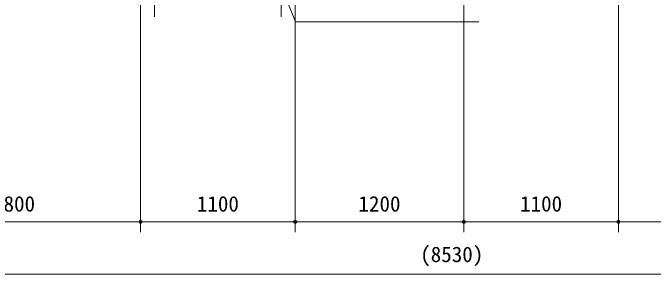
# Model space of a CAD drawing. Units: millimetres, scale not verified. Extents: x 900 to 24300, y 900 to 16920.
# Drawn here: x 4636 to 9193, y 5733 to 7590 of the extents above; entities that cross this region are included whole.
import ezdxf
from ezdxf.enums import TextEntityAlignment as Align

# ---------------------------------------------------------------- set-up
doc = ezdxf.new("R2010")
doc.units = ezdxf.units.MM
doc.header["$LTSCALE"] = 60
doc.layers.add('D-STR-DIM\u3000寸法線、寸法値', color=7, linetype='Continuous', lineweight=0)
doc.layers.add('D-STR-HTXT\u3000旗上げ', color=7, linetype='Continuous', lineweight=13)
doc.styles.add('ＭＳ ゴシック', font='')
doc.styles.get('ＭＳ ゴシック').set_extended_font_data('MS Gothic')

msp = doc.modelspace()

# ---------------------------------------------------------------- linework, layer by layer
at = {"layer": 'D-STR-DIM\u3000寸法線、寸法値', "lineweight": 13}
for p, q in [((5544.87, 8654.54), (5544.87, 6032.68)), ((5544.87, 8654.54), (5544.87, 6032.68)), ((6644.87, 8654.54), (6644.87, 6032.68)), ((6644.87, 8654.54), (6644.87, 6032.68)), ((7844.87, 8654.54), (7844.87, 6032.68)), ((7844.87, 8654.54), (7844.87, 6032.68)), ((8944.87, 8654.54), (8944.87, 6032.68)), ((8944.87, 8654.54), (8944.87, 6032.68)), ((5644.87, 7863.14), (5644.87, 7560.44)), ((5644.87, 7863.14), (5644.87, 7560.44)), ((6544.87, 7863.14), (6544.87, 7560.44)), ((6544.87, 7863.14), (6544.87, 7560.44)), ((3744, 6104.68), (5544.87, 6104.68)), ((5544.87, 6104.68), (6644.87, 6104.68)), ((6644.87, 6104.68), (7844.87, 6104.68)), ((7844.87, 6104.68), (8944.87, 6104.68)), ((8944.87, 6104.68), (11994.41, 6104.68)), ((3493.87, 5733.12), (12024.5, 5733.12))]:
    msp.add_line(p, q, dxfattribs=at)
at = {"layer": 'D-STR-DIM\u3000寸法線、寸法値'}
for centre, start, end in [((5544.87, 6104.68), 0, 180), ((5544.87, 6104.68), 0, 180), ((6644.87, 6104.68), 0, 180), ((6644.87, 6104.68), 0, 180), ((7844.87, 6104.68), 0, 180), ((7844.87, 6104.68), 0, 180), ((8944.87, 6104.68), 0, 180), ((8944.87, 6104.68), 0, 180), ((5544.87, 6104.68), 180, 0), ((5544.87, 6104.68), 180, 0), ((6644.87, 6104.68), 180, 0), ((6644.87, 6104.68), 180, 0), ((7844.87, 6104.68), 180, 0), ((7844.87, 6104.68), 180, 0), ((8944.87, 6104.68), 180, 0), ((8944.87, 6104.68), 180, 0)]:
    msp.add_arc(centre, 11.25, start, end, dxfattribs=at)
at = {"layer": 'D-STR-HTXT\u3000旗上げ'}
msp.add_lwpolyline([(6463.87, 7981.6), (6647.71, 7525.19), (7951.4, 7525.19)], dxfattribs=at)

# ---------------------------------------------------------------- texts
at = {"layer": 'D-STR-DIM\u3000寸法線、寸法値', "style": 'ＭＳ ゴシック'}
for s, p in [('1800', (4644.44, 6232.95)), ('1100', (6094.87, 6232.95)), ('1200', (7244.87, 6232.95)), ('1100', (8394.87, 6232.95)), ('(8530)', (7759.18, 5873.95))]:
    msp.add_text(s, height=110, dxfattribs=at).set_placement(p, align=Align.MIDDLE_CENTER)

doc.saveas('drawing.dxf')
